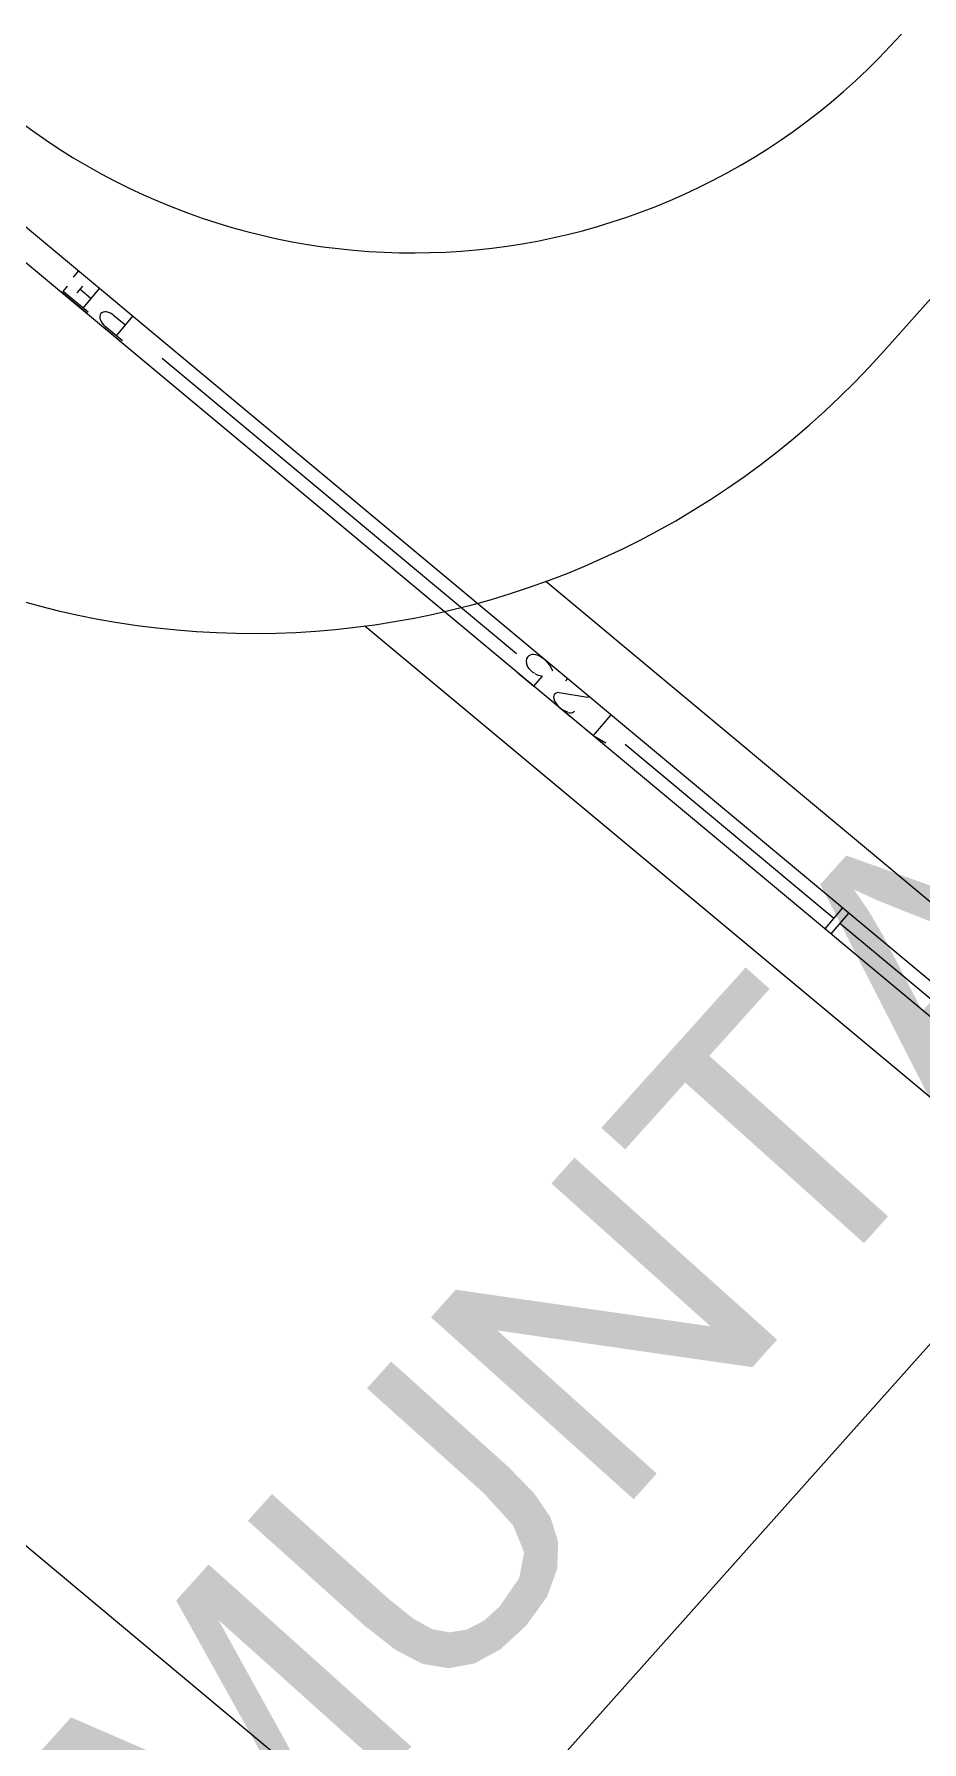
# Model space of a CAD drawing. Header units: inches. Extents: x 0.0008 to 0.0144, y 0.0003 to 0.0113.
# Drawn here: x 0.0132759 to 0.0134363, y 0.0043219 to 0.0046306 of the extents above; entities that cross this region are included whole.
import ezdxf

# ---------------------------------------------------------------- set-up
doc = ezdxf.new("R2010")
doc.units = ezdxf.units.IN
doc.header["$MEASUREMENT"] = 0
doc.linetypes.add('STRICHPUNKT', pattern=[25.4, 12.7, -6.35, 0, -6.35])
doc.linetypes.add('VERDECKT', pattern=[9.524999999999999, 6.35, -3.175])
doc.layers.add('Standard', color=7, linetype='Continuous')

# ---------------------------------------------------------------- blocks, each defined once
blk = doc.blocks.new('*U568')
at = {"color": 7, "linetype": 'ByBlock'}
for points in [[(0.3380086588331631, 0.1101567188586924), (0.3378599184820582, 0.110424437466459), (0.3380086588331631, 0.110589914226015)], [(0.3380086588331631, 0.1101567188586924), (0.3380086588331631, 0.110589914226015), (0.3380536493783416, 0.1100757401193768)], [(0.3380536493783416, 0.1103351784727931), (0.3380536493783416, 0.1105494740487708), (0.3381408435774603, 0.1102568031418643)], [(0.3381408435774603, 0.1102568031418643), (0.3381408435774603, 0.110471098717842), (0.3382335783484315, 0.1101734476154997)], [(0.3380536493783416, 0.1100757401193768), (0.3380536493783416, 0.1103351784727931), (0.3381408435774603, 0.1099187987822079)], [(0.3382335783484315, 0.1101734476154997), (0.3382335783484315, 0.1103877431914774), (0.3382473851210889, 0.1101610372672539)], [(0.3382473851210889, 0.1101610372672539), (0.3382473851210889, 0.1103753328432316), (0.338306665285999, 0.1101077527301023)], [(0.338306665285999, 0.1101077527301023), (0.338306665285999, 0.11032204830608), (0.3383375449158049, 0.1100799962826613)], [(0.3383375449158049, 0.1100799962826613), (0.3383375449158049, 0.110294291858639), (0.3383666296046369, 0.1100538532348987)], [(0.3383666296046369, 0.1100538532348987), (0.3383666296046369, 0.1102681488108765), (0.3384111362540991, 0.1100138480118979)], [(0.3381408435774603, 0.1099187987822079), (0.3381408435774603, 0.1101772149140492), (0.3382335783484315, 0.1097518849381063)], [(0.3384111362540991, 0.1100138480118979), (0.3384111362540991, 0.1102281435878757), (0.3384891578266303, 0.1099437175831707)], [(0.3384891578266303, 0.1099437175831707), (0.3384891578266303, 0.1101580131591485), (0.3385888751406669, 0.1098540857319014)], [(0.3382335783484315, 0.1097518849381063), (0.3382335783484315, 0.1100092138934542), (0.3382473851210889, 0.1097270340491168)], [(0.3385888751406669, 0.1098540857319014), (0.3385888751406669, 0.1100683813078792), (0.3388317620061417, 0.1096357645746198)], [(0.3382473851210889, 0.1097270340491168), (0.3382473851210889, 0.109984201140705), (0.338306665285999, 0.1096203353416039)], [(0.3373776265009004, 0.1095531282257678), (0.3372111988608533, 0.1097027232847997), (0.3373776265009004, 0.1098878775241906)], [(0.3373776265009004, 0.1095531282257678), (0.3373776265009004, 0.1098878775241906), (0.337455947585684, 0.1094827285776185)], [(0.337455947585684, 0.1096970241535963), (0.337455947585684, 0.1098538752017384), (0.3378599184820582, 0.1095240464402195)], [(0.3378599184820582, 0.1095240464402195), (0.337455947585684, 0.1098538752017384), (0.3378599184820582, 0.1096784952422069)], [(0.338306665285999, 0.1096203353416039), (0.338306665285999, 0.1098768074619194), (0.3383375449158049, 0.109565458949349)], [(0.3383375449158049, 0.109565458949349), (0.3383375449158049, 0.109820865022329), (0.3383666296046369, 0.1095137723584476)], [(0.337455947585684, 0.1094827285776185), (0.337455947585684, 0.1096970241535963), (0.3378599184820582, 0.10911961551495)], [(0.3383666296046369, 0.1095137723584476), (0.3383666296046369, 0.1097681743502509), (0.3384111362540991, 0.1094370707688415)], [(0.3378599184820582, 0.1095240464402195), (0.3378599184820582, 0.1096784952422069), (0.3380086588331631, 0.1094603567881879)], [(0.3380086588331631, 0.1094603567881879), (0.3380086588331631, 0.1096139210934461), (0.3380536493783416, 0.1094410921290295)], [(0.3384111362540991, 0.1092880185712912), (0.3384111362540991, 0.1096875448037002), (0.3384891578266303, 0.1092546102408109)], [(0.3380536493783416, 0.1094410921290295), (0.3380536493783416, 0.1095943888943112), (0.3381408435774603, 0.1094037561394356)], [(0.3381408435774603, 0.1094037561394356), (0.3381408435774603, 0.109556534397242), (0.3382335783484315, 0.1093640477129695)], [(0.3382335783484315, 0.1093640477129695), (0.3382335783484315, 0.1095162745158345), (0.3382473851210889, 0.1093581357426152)], [(0.3382473851210889, 0.1093581357426152), (0.3382473851210889, 0.1095101138726218), (0.338306665285999, 0.1093327523611221)], [(0.338306665285999, 0.1093327523611221), (0.338306665285999, 0.1094836628000457), (0.3383375449158049, 0.1093195299042529)], [(0.3383375449158049, 0.1093195299042529), (0.3383375449158049, 0.1094698841722305), (0.3383666296046369, 0.1093070760294475)], [(0.3383666296046369, 0.1093070760294475), (0.3383666296046369, 0.1094569156945643), (0.3384111362540991, 0.1092880185712912)], [(0.3378599184820582, 0.10911961551495), (0.3378599184820582, 0.1093339110909277), (0.3380086588331631, 0.1089859188429449)], [(0.3380086588331631, 0.1089859188429449), (0.3380086588331631, 0.1092002144189227), (0.3380536493783416, 0.1089454786657007)], [(0.3380536493783416, 0.1089454786657007), (0.3380536493783416, 0.1091597742416784), (0.3381408435774603, 0.1088671033347718)]]:
    blk.add_solid(points, dxfattribs=at)
at = {"color": 7, "linetype": 'ByBlock', "extrusion": (0, 0, -1)}
for points in [[(-0.3380536493783416, 0.1100757401193768), (-0.3380086588331631, 0.110589914226015), (-0.3380536493783416, 0.1105494740487708)], [(-0.3381408435774603, 0.1102568031418643), (-0.3380536493783416, 0.1105494740487708), (-0.3381408435774603, 0.110471098717842)], [(-0.3382335783484315, 0.1101734476154997), (-0.3381408435774603, 0.110471098717842), (-0.3382335783484315, 0.1103877431914774)], [(-0.3381408435774603, 0.1099187987822079), (-0.3380536493783416, 0.1103351784727931), (-0.3381408435774603, 0.1101772149140492)], [(-0.3382473851210889, 0.1101610372672539), (-0.3382335783484315, 0.1103877431914774), (-0.3382473851210889, 0.1103753328432316)], [(-0.338306665285999, 0.1101077527301023), (-0.3382473851210889, 0.1103753328432316), (-0.338306665285999, 0.11032204830608)], [(-0.3383375449158049, 0.1100799962826613), (-0.338306665285999, 0.11032204830608), (-0.3383375449158049, 0.110294291858639)], [(-0.3383666296046369, 0.1100538532348987), (-0.3383375449158049, 0.110294291858639), (-0.3383666296046369, 0.1102681488108765)], [(-0.3384111362540991, 0.1100138480118979), (-0.3383666296046369, 0.1102681488108765), (-0.3384111362540991, 0.1102281435878757)], [(-0.3382335783484315, 0.1097518849381063), (-0.3381408435774603, 0.1101772149140492), (-0.3382335783484315, 0.1100092138934542)], [(-0.3384891578266303, 0.1099437175831707), (-0.3384111362540991, 0.1102281435878757), (-0.3384891578266303, 0.1101580131591485)], [(-0.3385888751406669, 0.1098540857319014), (-0.3384891578266303, 0.1101580131591485), (-0.3385888751406669, 0.1100683813078792)], [(-0.3382473851210889, 0.1097270340491168), (-0.3382335783484315, 0.1100092138934542), (-0.3382473851210889, 0.109984201140705)], [(-0.3388317620061417, 0.1096357645746198), (-0.3385888751406669, 0.1100683813078792), (-0.3388317620061417, 0.1098500601505975)], [(-0.338306665285999, 0.1096203353416039), (-0.3382473851210889, 0.109984201140705), (-0.338306665285999, 0.1098768074619194)], [(-0.337455947585684, 0.1094827285776185), (-0.3373776265009004, 0.1098878775241906), (-0.337455947585684, 0.1098538752017384)], [(-0.3383375449158049, 0.109565458949349), (-0.338306665285999, 0.1098768074619194), (-0.3383375449158049, 0.109820865022329)], [(-0.3388317620061417, 0.1096357645746198), (-0.3388317620061417, 0.1098500601505975), (-0.3389383035497702, 0.1097542942759872)], [(-0.3383666296046369, 0.1095137723584476), (-0.3383375449158049, 0.109820865022329), (-0.3383666296046369, 0.1097681743502509)], [(-0.3378599184820582, 0.10911961551495), (-0.337455947585684, 0.1096970241535963), (-0.3378599184820582, 0.1093339110909277)], [(-0.3384111362540991, 0.1094370707688415), (-0.3383666296046369, 0.1097681743502509), (-0.3384111362540991, 0.1096875448037002)], [(-0.3380086588331631, 0.1094603567881879), (-0.3378599184820582, 0.1096784952422069), (-0.3380086588331631, 0.1096139210934461)], [(-0.3380536493783416, 0.1094410921290295), (-0.3380086588331631, 0.1096139210934461), (-0.3380536493783416, 0.1095943888943112)], [(-0.3384891578266303, 0.1092546102408109), (-0.3384111362540991, 0.1096875448037002), (-0.3384891578266303, 0.109546198643286)], [(-0.3381408435774603, 0.1094037561394356), (-0.3380536493783416, 0.1095943888943112), (-0.3381408435774603, 0.109556534397242)], [(-0.3382335783484315, 0.1093640477129695), (-0.3381408435774603, 0.109556534397242), (-0.3382335783484315, 0.1095162745158345)], [(-0.3384891578266303, 0.1092546102408109), (-0.3384891578266303, 0.109546198643286), (-0.3385888751406669, 0.1093655478436593)], [(-0.3382473851210889, 0.1093581357426152), (-0.3382335783484315, 0.1095162745158345), (-0.3382473851210889, 0.1095101138726218)], [(-0.338306665285999, 0.1093327523611221), (-0.3382473851210889, 0.1095101138726218), (-0.338306665285999, 0.1094836628000457)], [(-0.3383375449158049, 0.1093195299042529), (-0.338306665285999, 0.1094836628000457), (-0.3383375449158049, 0.1094698841722305)], [(-0.3383666296046369, 0.1093070760294475), (-0.3383375449158049, 0.1094698841722305), (-0.3383666296046369, 0.1094569156945643)], [(-0.3384111362540991, 0.1092880185712912), (-0.3383666296046369, 0.1094569156945643), (-0.3384111362540991, 0.1094370707688415)], [(-0.3380086588331631, 0.1089859188429449), (-0.3378599184820582, 0.1093339110909277), (-0.3380086588331631, 0.1092002144189227)], [(-0.3380536493783416, 0.1089454786657007), (-0.3380086588331631, 0.1092002144189227), (-0.3380536493783416, 0.1091597742416784)], [(-0.3381408435774603, 0.1088671033347718), (-0.3380536493783416, 0.1091597742416784), (-0.3381408435774603, 0.1090813989107496)], [(-0.3381408435774603, 0.1088671033347718), (-0.3381408435774603, 0.1090813989107496), (-0.3382335783484315, 0.1089702727120423)], [(-0.3382335783484315, 0.1089702727120423), (-0.3381408435774603, 0.1090813989107496), (-0.3382335783484315, 0.108998043384385)], [(-0.3382335783484315, 0.1089702727120423), (-0.3382335783484315, 0.108998043384385), (-0.3382473851210889, 0.1089856330361392)]]:
    blk.add_solid(points, dxfattribs=at)
blk = doc.blocks.new('*U569')
at = {"color": 7, "linetype": 'ByBlock'}
for points in [[(0.3388357571672613, 0.1113082351173238), (0.3387354065097018, 0.1113984362554115), (0.3388357571672613, 0.1115100784662097)], [(0.3388459868830888, 0.1112990400404564), (0.3388357571672613, 0.1115100784662097), (0.3388459868830888, 0.1115214592395758)], [(0.3388357571672613, 0.1113082351173238), (0.3388357571672613, 0.1115100784662097), (0.3388459868830888, 0.1112990400404564)], [(0.3388459868830888, 0.1112990400404564), (0.3388459868830888, 0.1115214592395758), (0.3388657444963021, 0.1112812807228687)], [(0.3388657444963021, 0.1112812807228687), (0.3388657444963021, 0.1115036999219881), (0.3389462698915018, 0.1112088997094442)], [(0.3389462698915018, 0.1112088997094442), (0.3389462698915018, 0.1114313189085636), (0.3389911851497658, 0.1111685272045554)], [(0.3389911851497658, 0.1111685272045554), (0.3389911851497658, 0.1113909464036748), (0.3390346293840171, 0.1111294769435196)], [(0.3390346293840171, 0.1111294769435196), (0.3390346293840171, 0.1113518961426391), (0.3391087774368958, 0.1110628282645842)], [(0.3391087774368958, 0.1110628282645842), (0.3391087774368958, 0.1112852474637036), (0.3391132882893981, 0.1110587736421298)], [(0.3391132882893981, 0.1110587736421298), (0.3391132882893981, 0.1112811928412492), (0.3391922864171527, 0.1109877654274997)], [(0.3391922864171527, 0.1109877654274997), (0.3391922864171527, 0.1112101846266191), (0.3392277220129333, 0.1109559138069328)], [(0.3392277220129333, 0.1109559138069328), (0.3392277220129333, 0.1111783330060522), (0.3392709726625474, 0.1109170375512798)], [(0.3392709726625474, 0.1109170375512798), (0.3392709726625474, 0.1111394567503993), (0.3392718115111841, 0.1109162835442454)], [(0.3392718115111841, 0.1109162835442454), (0.3392718115111841, 0.1111387027433648), (0.3393441609271436, 0.1108369794180577)], [(0.3393441609271436, 0.1108369794180577), (0.3393441609271436, 0.1110736707862433), (0.3393468559384034, 0.110834025344273)], [(0.3393468559384034, 0.110834025344273), (0.3393468559384034, 0.1110712483498717), (0.3393831665885017, 0.1107942242713941)], [(0.3393831665885017, 0.1107942242713941), (0.3393831665885017, 0.1110386101784514), (0.3394052941156187, 0.1107699696982308)], [(0.3394052941156187, 0.1107699696982308), (0.3394052941156187, 0.1110159394273097), (0.3394332899538675, 0.1107020409453671)], [(0.3394332899538675, 0.1107020409453671), (0.3394332899538675, 0.1109872562997924), (0.3394564583846672, 0.1106458253537476)], [(0.3382993521657789, 0.1106908974550093), (0.3381887717923919, 0.1107902936699643), (0.3382993521657789, 0.1109133166541287)], [(0.3382993521657789, 0.1106908974550093), (0.3382993521657789, 0.1109133166541287), (0.3387259514978047, 0.1103074446088399)], [(0.3394564583846672, 0.1103005821201745), (0.3394332899538675, 0.1105268681739734), (0.3394564583846672, 0.1106458253537476)], [(0.3387259514978047, 0.1103074446088399), (0.3387259514978047, 0.1105298638079593), (0.3387354065097018, 0.1103000258310264)], [(0.3387354065097018, 0.1103000258310264), (0.3387354065097018, 0.1105213650810502), (0.3388357571672613, 0.1102212867199628)], [(0.3394052941156187, 0.110253525839581), (0.3393831665885017, 0.110453929469092), (0.3394052941156187, 0.1104861290861442)], [(0.3394332899538675, 0.1102792738868918), (0.3394052941156187, 0.1104861290861442), (0.3394332899538675, 0.1105268681739734)], [(0.3388357571672613, 0.1102212867199628), (0.3388357571672613, 0.1104311639429626), (0.3388459868830888, 0.1102132600786803)], [(0.3388459868830888, 0.1102132600786803), (0.3388459868830888, 0.1104229282772841), (0.3388657444963021, 0.1101977574707354)], [(0.3388657444963021, 0.1101977574707354), (0.3388657444963021, 0.1104070219608454), (0.3389462698915018, 0.1101563060908398)], [(0.3393468559384034, 0.1101997796742287), (0.3393441609271436, 0.1103971690659998), (0.3393468559384034, 0.1104010908024893)], [(0.3393831665885017, 0.1102331749356353), (0.3393468559384034, 0.1104010908024893), (0.3393831665885017, 0.110453929469092)], [(0.3389462698915018, 0.1101563060908398), (0.3389462698915018, 0.1103421931577119), (0.3389911851497658, 0.1101331854414001)], [(0.3392709726625474, 0.11015843343875), (0.3392277220129333, 0.1103087650177653), (0.3392709726625474, 0.110331016185338)], [(0.3392718115111841, 0.1101588904990558), (0.3392709726625474, 0.110331016185338), (0.3392718115111841, 0.1103317743977927)], [(0.3393441609271436, 0.1101983112535667), (0.3392718115111841, 0.1103317743977927), (0.3393441609271436, 0.1103971690659998)], [(0.3389911851497658, 0.1101331854414001), (0.3389911851497658, 0.1103169144435341), (0.3390346293840171, 0.1101259070999794)], [(0.3390346293840171, 0.1101259070999794), (0.3390346293840171, 0.1102924636349947), (0.3391087774368958, 0.1101134848567559)], [(0.3391922864171527, 0.1101284973339334), (0.3391132882893981, 0.1102780654457245), (0.3391922864171527, 0.1102905344619982)], [(0.3392277220129333, 0.1101348676197553), (0.3391922864171527, 0.1102905344619982), (0.3392277220129333, 0.1103087650177653)]]:
    blk.add_solid(points, dxfattribs=at)
at = {"color": 7, "linetype": 'ByBlock', "extrusion": (0, 0, -1)}
for points in [[(-0.3388657444963021, 0.1112812807228687), (-0.3388459868830888, 0.1115214592395758), (-0.3388657444963021, 0.1115036999219881)], [(-0.3389462698915018, 0.1112088997094442), (-0.3388657444963021, 0.1115036999219881), (-0.3389462698915018, 0.1114313189085636)], [(-0.3389911851497658, 0.1111685272045554), (-0.3389462698915018, 0.1114313189085636), (-0.3389911851497658, 0.1113909464036748)], [(-0.3390346293840171, 0.1111294769435196), (-0.3389911851497658, 0.1113909464036748), (-0.3390346293840171, 0.1113518961426391)], [(-0.3391087774368958, 0.1110628282645842), (-0.3390346293840171, 0.1113518961426391), (-0.3391087774368958, 0.1112852474637036)], [(-0.3391132882893981, 0.1110587736421298), (-0.3391087774368958, 0.1112852474637036), (-0.3391132882893981, 0.1112811928412492)], [(-0.3391922864171527, 0.1109877654274997), (-0.3391132882893981, 0.1112811928412492), (-0.3391922864171527, 0.1112101846266191)], [(-0.3392277220129333, 0.1109559138069328), (-0.3391922864171527, 0.1112101846266191), (-0.3392277220129333, 0.1111783330060522)], [(-0.3392709726625474, 0.1109170375512798), (-0.3392277220129333, 0.1111783330060522), (-0.3392709726625474, 0.1111394567503993)], [(-0.3392718115111841, 0.1109162835442454), (-0.3392709726625474, 0.1111394567503993), (-0.3392718115111841, 0.1111387027433648)], [(-0.3393441609271436, 0.1108369794180577), (-0.3392718115111841, 0.1111387027433648), (-0.3393441609271436, 0.1110736707862433)], [(-0.3393468559384034, 0.110834025344273), (-0.3393441609271436, 0.1110736707862433), (-0.3393468559384034, 0.1110712483498717)], [(-0.3393831665885017, 0.1107942242713941), (-0.3393468559384034, 0.1110712483498717), (-0.3393831665885017, 0.1110386101784514)], [(-0.3394052941156187, 0.1107699696982308), (-0.3393831665885017, 0.1110386101784514), (-0.3394052941156187, 0.1110159394273097)], [(-0.3394332899538675, 0.1107020409453671), (-0.3394052941156187, 0.1110159394273097), (-0.3394332899538675, 0.1109872562997924)], [(-0.3394564583846672, 0.1106458253537476), (-0.3394332899538675, 0.1109872562997924), (-0.3394564583846672, 0.1109635190911009)], [(-0.3394564583846672, 0.1103005821201745), (-0.3394564583846672, 0.1109635190911009), (-0.339464847429409, 0.1103082976069902)], [(-0.339464847429409, 0.1103082976069902), (-0.3394564583846672, 0.1109635190911009), (-0.339464847429409, 0.1109549240978758)], [(-0.339464847429409, 0.1103082976069902), (-0.339464847429409, 0.1109549240978758), (-0.339501287315685, 0.1103584616242313)], [(-0.339501287315685, 0.1103584616242313), (-0.339464847429409, 0.1109549240978758), (-0.339501287315685, 0.1109175896235343)], [(-0.3387259514978047, 0.1103074446088399), (-0.3382993521657789, 0.1109133166541287), (-0.3387259514978047, 0.1105298638079593)], [(-0.339501287315685, 0.1103584616242313), (-0.339501287315685, 0.1109175896235343), (-0.3395616084984024, 0.1104415012041828)], [(-0.3395616084984024, 0.1104415012041828), (-0.339501287315685, 0.1109175896235343), (-0.3395616084984024, 0.1108294959315387)], [(-0.3395616084984024, 0.1104415012041828), (-0.3395616084984024, 0.1108294959315387), (-0.3395771112090503, 0.1104844577600776)], [(-0.3395771112090503, 0.1104844577600776), (-0.3395616084984024, 0.1108294959315387), (-0.3395771112090503, 0.1108068556092607)], [(-0.3395771112090503, 0.1104844577600776), (-0.3395771112090503, 0.1108068556092607), (-0.3396084007475577, 0.110571158133989)], [(-0.3396084007475577, 0.110571158133989), (-0.3395771112090503, 0.1108068556092607), (-0.3396084007475577, 0.1107071189065355)], [(-0.3396084007475577, 0.110571158133989), (-0.3396084007475577, 0.1107071189065355), (-0.3396121163911192, 0.1106952751384585)], [(-0.3387354065097018, 0.1103000258310264), (-0.3387259514978047, 0.1105298638079593), (-0.3387354065097018, 0.1105213650810502)], [(-0.3388357571672613, 0.1102212867199628), (-0.3387354065097018, 0.1105213650810502), (-0.3388357571672613, 0.1104311639429626)], [(-0.3394052941156187, 0.110253525839581), (-0.3394052941156187, 0.1104861290861442), (-0.3394332899538675, 0.1102792738868918)], [(-0.3394332899538675, 0.1102792738868918), (-0.3394332899538675, 0.1105268681739734), (-0.3394564583846672, 0.1103005821201745)], [(-0.3388459868830888, 0.1102132600786803), (-0.3388357571672613, 0.1104311639429626), (-0.3388459868830888, 0.1104229282772841)], [(-0.3388657444963021, 0.1101977574707354), (-0.3388459868830888, 0.1104229282772841), (-0.3388657444963021, 0.1104070219608454)], [(-0.3389462698915018, 0.1101563060908398), (-0.3388657444963021, 0.1104070219608454), (-0.3389462698915018, 0.1103421931577119)], [(-0.3393468559384034, 0.1101997796742287), (-0.3393468559384034, 0.1104010908024893), (-0.3393831665885017, 0.1102331749356353)], [(-0.3393831665885017, 0.1102331749356353), (-0.3393831665885017, 0.110453929469092), (-0.3394052941156187, 0.110253525839581)], [(-0.3389911851497658, 0.1101331854414001), (-0.3389462698915018, 0.1103421931577119), (-0.3389911851497658, 0.1103169144435341)], [(-0.3392709726625474, 0.11015843343875), (-0.3392709726625474, 0.110331016185338), (-0.3392718115111841, 0.1101588904990558)], [(-0.3392718115111841, 0.1101588904990558), (-0.3392718115111841, 0.1103317743977927), (-0.3393441609271436, 0.1101983112535667)], [(-0.3393441609271436, 0.1101983112535667), (-0.3393441609271436, 0.1103971690659998), (-0.3393468559384034, 0.1101997796742287)], [(-0.3390346293840171, 0.1101259070999794), (-0.3389911851497658, 0.1103169144435341), (-0.3390346293840171, 0.1102924636349947)], [(-0.3391087774368958, 0.1101134848567559), (-0.3390346293840171, 0.1102924636349947), (-0.3391087774368958, 0.1102788911387314)], [(-0.3391087774368958, 0.1101134848567559), (-0.3391087774368958, 0.1102788911387314), (-0.3391132882893981, 0.1101142957763724)], [(-0.3391132882893981, 0.1101142957763724), (-0.3391087774368958, 0.1102788911387314), (-0.3391132882893981, 0.1102780654457245)], [(-0.3391132882893981, 0.1101142957763724), (-0.3391132882893981, 0.1102780654457245), (-0.3391922864171527, 0.1101284973339334)], [(-0.3391922864171527, 0.1101284973339334), (-0.3391922864171527, 0.1102905344619982), (-0.3392277220129333, 0.1101348676197553)], [(-0.3392277220129333, 0.1101348676197553), (-0.3392277220129333, 0.1103087650177653), (-0.3392709726625474, 0.11015843343875)]]:
    blk.add_solid(points, dxfattribs=at)
blk = doc.blocks.new('*U570')
at = {"color": 7, "linetype": 'ByBlock'}
for points in [[(0.3396873455927735, 0.1122440332454677), (0.3395812218591199, 0.1123394235676286), (0.3396873455927735, 0.1124574884466377)], [(0.3396873455927735, 0.1122440332454677), (0.3396873455927735, 0.1124574884466377), (0.3399585217887586, 0.1120002839557769)], [(0.3399585217887586, 0.1120002839557769), (0.3399585217887586, 0.1122137391569469), (0.3400646455224122, 0.1119048936336159)], [(0.3400646455224122, 0.1119048936336159), (0.3400646455224122, 0.1121183488347859), (0.3403111479024426, 0.1116833226368651)], [(0.3403111479024426, 0.1115232962434762), (0.3403111479024426, 0.1118967778380351), (0.3405034852661684, 0.1114955917559374)], [(0.3391423821153637, 0.1116229033278501), (0.3390288770721516, 0.1117249284099514), (0.3391423821153637, 0.1118512051506238)], [(0.3391423821153637, 0.1116229033278501), (0.3391423821153637, 0.1118512051506238), (0.3393340997159451, 0.1114505761484928)], [(0.3393340997159451, 0.1116640313496628), (0.3393340997159451, 0.1118236666710814), (0.3395812218591199, 0.1116284356016318)], [(0.3395812218591199, 0.1116284356016318), (0.3393340997159451, 0.1118236666710814), (0.3395812218591199, 0.1117881698358212)], [(0.3395812218591199, 0.1116284356016318), (0.3395812218591199, 0.1117881698358212), (0.3396873455927735, 0.1116131494211434)], [(0.3396873455927735, 0.1116131494211434), (0.3396873455927735, 0.1117729261322733), (0.3399585217887586, 0.1115740889006239)], [(0.3399585217887586, 0.1115740889006239), (0.3396873455927735, 0.1117729261322733), (0.3399585217887586, 0.1117339741523669)], [(0.3399585217887586, 0.1115740889006239), (0.3399585217887586, 0.1117339741523669), (0.3400646455224122, 0.1115588027201355)], [(0.3393340997159451, 0.1114505761484928), (0.3393340997159451, 0.1116640313496628), (0.3395812218591199, 0.1112284480717753)], [(0.3400646455224122, 0.1115588027201355), (0.3400646455224122, 0.111718730448819), (0.3403111479024426, 0.1115232962434762)], [(0.3403111479024426, 0.1115232962434762), (0.3400646455224122, 0.111718730448819), (0.3403111479024426, 0.1116833226368651)], [(0.3395812218591199, 0.1112284480717753), (0.3395812218591199, 0.1114419032729453), (0.3396873455927735, 0.1111330577496144)], [(0.3396873455927735, 0.1111330577496144), (0.3396873455927735, 0.1113465129507844), (0.3399585217887586, 0.1108893084599235)]]:
    blk.add_solid(points, dxfattribs=at)
at = {"color": 7, "linetype": 'ByBlock', "extrusion": (0, 0, -1)}
for points in [[(-0.3399585217887586, 0.1120002839557769), (-0.3396873455927735, 0.1124574884466377), (-0.3399585217887586, 0.1122137391569469)], [(-0.3400646455224122, 0.1119048936336159), (-0.3399585217887586, 0.1122137391569469), (-0.3400646455224122, 0.1121183488347859)], [(-0.3403111479024426, 0.1116833226368651), (-0.3400646455224122, 0.1121183488347859), (-0.3403111479024426, 0.1118967778380351)], [(-0.3405034852661684, 0.1114955917559374), (-0.3403111479024426, 0.1118967778380351), (-0.3405034852661684, 0.1117238935787111)], [(-0.3393340997159451, 0.1114505761484928), (-0.3391423821153637, 0.1118512051506238), (-0.3393340997159451, 0.1118236666710814)], [(-0.3396873455927735, 0.1116131494211434), (-0.3395812218591199, 0.1117881698358212), (-0.3396873455927735, 0.1117729261322733)], [(-0.3400646455224122, 0.1115588027201355), (-0.3399585217887586, 0.1117339741523669), (-0.3400646455224122, 0.111718730448819)], [(-0.3395812218591199, 0.1112284480717753), (-0.3393340997159451, 0.1116640313496628), (-0.3395812218591199, 0.1114419032729453)], [(-0.3405034852661684, 0.1114955917559374), (-0.3405034852661684, 0.1117238935787111), (-0.3406169903093805, 0.1116218684966099)], [(-0.3396873455927735, 0.1111330577496144), (-0.3395812218591199, 0.1114419032729453), (-0.3396873455927735, 0.1113465129507844)], [(-0.3399585217887586, 0.1108893084599235), (-0.3396873455927735, 0.1113465129507844), (-0.3399585217887586, 0.1111027636610935)], [(-0.3399585217887586, 0.1108893084599235), (-0.3399585217887586, 0.1111027636610935), (-0.3400646455224122, 0.1110073733389326)]]:
    blk.add_solid(points, dxfattribs=at)
blk = doc.blocks.new('*U571')
at = {"color": 7, "linetype": 'ByBlock'}
for points in [[(0.3404727177658062, 0.1131105868931408), (0.3403059649088983, 0.113145715407719), (0.3404727177658062, 0.113331231457687)], [(0.3403059649088983, 0.1127026516440535), (0.3401953845355113, 0.1130226924235548), (0.3403059649088983, 0.113145715407719)], [(0.3401953845355113, 0.1128020478590085), (0.3401953845355113, 0.1130226924235548), (0.3403059649088983, 0.1127026516440535)], [(0.3403059649088983, 0.1127026516440535), (0.3403059649088983, 0.1129250708431729), (0.3404727177658062, 0.1125527642607691)], [(0.3399200477619772, 0.1124957299248865), (0.3399200477619772, 0.1127163744894327), (0.3401953845355113, 0.1128020478590085)], [(0.3404727177658062, 0.1125527642607691), (0.3404727177658062, 0.1127751834598885), (0.3405824158423659, 0.1124541611066658)], [(0.3399200477619772, 0.1124957299248865), (0.3398103496854175, 0.1125943330789898), (0.3399200477619772, 0.1127163744894327)], [(0.3405824158423659, 0.1124541611066658), (0.3405824158423659, 0.1126765803057852), (0.3410153311755588, 0.112065031063084)]]:
    blk.add_solid(points, dxfattribs=at)
at = {"color": 7, "linetype": 'ByBlock', "extrusion": (0, 0, -1)}
for points in [[(-0.3404727177658062, 0.1131105868931408), (-0.3404727177658062, 0.113331231457687), (-0.3405824158423659, 0.1132326283035837)], [(-0.3403059649088983, 0.1129250708431729), (-0.3403059649088983, 0.113145715407719), (-0.3404727177658062, 0.1131105868931408)], [(-0.3401953845355113, 0.1128020478590085), (-0.3399200477619772, 0.1127163744894327), (-0.3401953845355113, 0.1130226924235548)], [(-0.3404727177658062, 0.1125527642607691), (-0.3403059649088983, 0.1129250708431729), (-0.3404727177658062, 0.1127751834598885)], [(-0.3405824158423659, 0.1124541611066658), (-0.3404727177658062, 0.1127751834598885), (-0.3405824158423659, 0.1126765803057852)], [(-0.3410153311755588, 0.112065031063084), (-0.3405824158423659, 0.1126765803057852), (-0.3410153311755588, 0.1122874502622034)], [(-0.3410153311755588, 0.112065031063084), (-0.3410153311755588, 0.1122874502622034), (-0.3411259115489458, 0.1121880540472483)]]:
    blk.add_solid(points, dxfattribs=at)
blk = doc.blocks.new('*U572')
at = {"color": 7, "linetype": 'ByBlock'}
for points in [[(0.3409344053881961, 0.1134791188723291), (0.3408153295453172, 0.1137123942466548), (0.3409344053881961, 0.1138448686187713)], [(0.3409344053881961, 0.1134791188723291), (0.3409344053881961, 0.1138448686187713), (0.3409699036671545, 0.1134095760153421)], [(0.3409699036671545, 0.1136880249334172), (0.3409699036671545, 0.1138321652675809), (0.3410399459718926, 0.113656229227815)], [(0.3410399459718926, 0.113656229227815), (0.3410399459718926, 0.1138071000525513), (0.341080717203547, 0.1136377211264101)], [(0.341080717203547, 0.1136377211264101), (0.341080717203547, 0.113792509731855), (0.3411024816007166, 0.1136289477979296)], [(0.3411024816007166, 0.1136289477979296), (0.3411024816007166, 0.1137847211632594), (0.3412219790215164, 0.1135807778386572)], [(0.3412219790215164, 0.1135807778386572), (0.3412219790215164, 0.1137419580280509), (0.3412833984597433, 0.1135568166136874)], [(0.3412833984597433, 0.1135568166136874), (0.3412833984597433, 0.1137199785767477), (0.341351752320258, 0.1135301501009899)], [(0.341351752320258, 0.1135301501009899), (0.341351752320258, 0.1136955175853753), (0.3414240962011136, 0.1135019269837747)], [(0.3409699036671545, 0.1134095760153421), (0.3409699036671545, 0.1136880249334172), (0.3410399459718926, 0.1132723597298105)], [(0.3414240962011136, 0.1135019269837747), (0.3414240962011136, 0.1136696287323957), (0.3415415008040925, 0.1134561245768221)], [(0.3415415008040925, 0.1134561245768221), (0.3415415008040925, 0.1136276145292632), (0.3415666736228027, 0.1134463040445989)], [(0.3410399459718926, 0.1132723597298105), (0.3410399459718926, 0.1135861293789548), (0.341080717203547, 0.1131924869017376)], [(0.3417011807293613, 0.1133943117933684), (0.3417011807293613, 0.1135704717542255), (0.3420800578618854, 0.1132495618279864)], [(0.3420800578618854, 0.1132495618279864), (0.3417011807293613, 0.1135704717542255), (0.3420800578618854, 0.1134348874551077)], [(0.341080717203547, 0.1131924869017376), (0.341080717203547, 0.1135158773903502), (0.3411024816007166, 0.1131498493879148)], [(0.3411024816007166, 0.1131498493879148), (0.3411024816007166, 0.1134783756490512), (0.3412219790215164, 0.1129157481219145)], [(0.3415415008040925, 0.113216664528162), (0.3414240962011136, 0.113287683673249), (0.3415415008040925, 0.1134182987559323)], [(0.3415666736228027, 0.1132446698168286), (0.3415415008040925, 0.1134182987559323), (0.3415666736228027, 0.1134463040445989)], [(0.3412219790215164, 0.1129157481219145), (0.3412219790215164, 0.1132490325480573), (0.3412833984597433, 0.1127954244517488)], [(0.3414240962011136, 0.1130860494454787), (0.341351752320258, 0.1132071995888108), (0.3414240962011136, 0.113287683673249)], [(0.341351752320258, 0.1126615159106657), (0.3412833984597433, 0.1131311544856691), (0.341351752320258, 0.1132071995888108)], [(0.3412833984597433, 0.1127954244517488), (0.3412833984597433, 0.1131311544856691), (0.341351752320258, 0.1126615159106657)], [(0.341351752320258, 0.1126615159106657), (0.341351752320258, 0.1130055653610406), (0.3414240962011136, 0.1125197907254498)]]:
    blk.add_solid(points, dxfattribs=at)
at = {"color": 7, "linetype": 'ByBlock', "extrusion": (0, 0, -1)}
for points in [[(-0.3409699036671545, 0.1134095760153421), (-0.3409344053881961, 0.1138448686187713), (-0.3409699036671545, 0.1138321652675809)], [(-0.3410399459718926, 0.113656229227815), (-0.3409699036671545, 0.1138321652675809), (-0.3410399459718926, 0.1138071000525513)], [(-0.341080717203547, 0.1136377211264101), (-0.3410399459718926, 0.1138071000525513), (-0.341080717203547, 0.113792509731855)], [(-0.3411024816007166, 0.1136289477979296), (-0.341080717203547, 0.113792509731855), (-0.3411024816007166, 0.1137847211632594)], [(-0.3412219790215164, 0.1135807778386572), (-0.3411024816007166, 0.1137847211632594), (-0.3412219790215164, 0.1137419580280509)], [(-0.3412833984597433, 0.1135568166136874), (-0.3412219790215164, 0.1137419580280509), (-0.3412833984597433, 0.1137199785767477)], [(-0.341351752320258, 0.1135301501009899), (-0.3412833984597433, 0.1137199785767477), (-0.341351752320258, 0.1136955175853753)], [(-0.3414240962011136, 0.1135019269837747), (-0.341351752320258, 0.1136955175853753), (-0.3414240962011136, 0.1136696287323957)], [(-0.3410399459718926, 0.1132723597298105), (-0.3409699036671545, 0.1136880249334172), (-0.3410399459718926, 0.1135861293789548)], [(-0.3415415008040925, 0.1134561245768221), (-0.3414240962011136, 0.1136696287323957), (-0.3415415008040925, 0.1136276145292632)], [(-0.3415666736228027, 0.1134463040445989), (-0.3415415008040925, 0.1136276145292632), (-0.3415666736228027, 0.1136186062289762)], [(-0.3415666736228027, 0.1132446698168286), (-0.3415666736228027, 0.1136186062289762), (-0.3417011807293613, 0.1133943117933684)], [(-0.3417011807293613, 0.1133943117933684), (-0.3415666736228027, 0.1136186062289762), (-0.3417011807293613, 0.1135704717542255)], [(-0.341080717203547, 0.1131924869017376), (-0.3410399459718926, 0.1135861293789548), (-0.341080717203547, 0.1135158773903502)], [(-0.3411024816007166, 0.1131498493879148), (-0.341080717203547, 0.1135158773903502), (-0.3411024816007166, 0.1134783756490512)], [(-0.3412219790215164, 0.1129157481219145), (-0.3411024816007166, 0.1134783756490512), (-0.3412219790215164, 0.1132490325480573)], [(-0.3415415008040925, 0.113216664528162), (-0.3415415008040925, 0.1134182987559323), (-0.3415666736228027, 0.1132446698168286)], [(-0.3420800578618854, 0.1132495618279864), (-0.3420800578618854, 0.1134348874551077), (-0.342206097204348, 0.1133897832394079)], [(-0.3412833984597433, 0.1127954244517488), (-0.3412219790215164, 0.1132490325480573), (-0.3412833984597433, 0.1131311544856691)], [(-0.3414240962011136, 0.1130860494454787), (-0.3414240962011136, 0.113287683673249), (-0.3415415008040925, 0.113216664528162)], [(-0.341351752320258, 0.1130055653610406), (-0.341351752320258, 0.1132071995888108), (-0.3414240962011136, 0.1130860494454787)], [(-0.3414240962011136, 0.1125197907254498), (-0.341351752320258, 0.1130055653610406), (-0.3414240962011136, 0.1128701565300395)], [(-0.3414240962011136, 0.1125197907254498), (-0.3414240962011136, 0.1128701565300395), (-0.3415415008040925, 0.1126504058081331)]]:
    blk.add_solid(points, dxfattribs=at)

msp = doc.modelspace()

# ---------------------------------------------------------------- linework, layer by layer
at = {"layer": 'Standard', "color": 4, "linetype": 'STRICHPUNKT'}
for p, q in [((0.01334936078532197, 0.004294628153929686), (0.01060266522442292, 0.006589674235976106)), ((0.01000632173794162, 0.0005426159587111142), (0.01431137172931558, 0.005374327416379583))]:
    msp.add_line(p, q, dxfattribs=at)
at = {"layer": 'Standard', "color": 51, "linetype": 'ByBlock'}
for p, q in [((0.01360010554973705, 0.004323939836990964), (0.01220716479133972, 0.005486136629741453)), ((0.01322861003728843, 0.004627486988635909), (0.01359683382406395, 0.004320260352165511))]:
    msp.add_line(p, q, dxfattribs=at)
at = {"layer": 'Standard', "color": 2, "linetype": 'ByBlock'}
msp.add_line((0.01413081445643095, 0.005360470391965496), (0.01342941232675993, 0.004573261715375193), dxfattribs=at)
at = {"layer": 'Standard', "color": 7, "linetype": 'ByBlock'}
for p, q in [((0.01328392209142635, 0.004587746749779019), (0.0132829801045999, 0.00458661774572452)), ((0.01328115315926232, 0.00458405936567685), (0.0132819287443657, 0.004584988931464548)), ((0.01328568762651939, 0.00458027602370913), (0.01328115315926232, 0.00458405936567685)), ((0.01328371563904193, 0.004583812085769166), (0.01328472453023332, 0.004585021277037721)), ((0.01328620263909084, 0.004582736896046792), (0.01328420747349773, 0.004584401566512586)), ((0.01328478073306797, 0.004581032692102673), (0.01328773105220658, 0.004584568752455154)), ((0.01328077000233376, 0.004583968861101847), (0.01328076930645324, 0.004583968027064791)), ((0.0132854858482811, 0.004580034185455421), (0.01328077000233376, 0.004583968861101847)), ((0.01328457826723347, 0.004580790029740918), (0.01328457895482969, 0.004580790853848964)), ((0.01329039790130031, 0.004579653172091622), (0.01329239306689343, 0.004577988501625827)), ((0.01329076938263228, 0.004576042459428), (0.01329371656200408, 0.0045795747566605)), ((0.01329165272375072, 0.004574888840379323), (0.01328856928601591, 0.004577461512917374)), ((0.01329185765477398, 0.004575134457355748), (0.01328877421703917, 0.004577707129893796)), ((0.01329056377703098, 0.004575796033946263), (0.01329056445160903, 0.004575796842451578)), ((0.01336305991199616, 0.004518514735433582), (0.01329903323432632, 0.00457193552401776)), ((0.01336800808710478, 0.004517589800254394), (0.01336728918080198, 0.004518083873899409)), ((0.01336329730641244, 0.004515112037289382), (0.01336619936545696, 0.004512690698430044)), ((0.01336500307890674, 0.004513687780323858), (0.01336485530151314, 0.004513811078039028)), ((0.01336619936545696, 0.004512690698430044), (0.01336772846616891, 0.004514523378946441)), ((0.01337194208376225, 0.00451367398873622), (0.01337225370571075, 0.004514047478506409)), ((0.01336910092073764, 0.004510268755792173), (0.01336910142450149, 0.004510269359570705)), ((0.01336910142450149, 0.004510269359570705), (0.01337291037699743, 0.004507091352317819)), ((0.01336979160612494, 0.004510257922733902), (0.01336990129480637, 0.004509999570670323)), ((0.013375889758797, 0.004510662245282763), (0.01337073475422621, 0.004511489517467118)), ((0.01337606266649098, 0.004510869481182535), (0.013375889758797, 0.004510662245282763)), ((0.01337291037699743, 0.004507091352317819), (0.01337290988151787, 0.004507090758468307)), ((0.01338005300635598, 0.004507540150652768), (0.01337690070818365, 0.004503762011386228)), ((0.01337871449508648, 0.004502248674599142), (0.01337490554259054, 0.004505426681852024)), ((0.01337690070818365, 0.004503762011386228), (0.01337690022138288, 0.004503761427938536)), ((0.01337690070818365, 0.004503762011386228), (0.01337919223556423, 0.004502452540855571)), ((0.01342037557812553, 0.004470693292961629), (0.0133826488105467, 0.004502170698133039)), ((0.01341879918563898, 0.004468803931604516), (0.01342195157493852, 0.004472582180090193)), ((0.01341988745778068, 0.004467895929532263), (0.01342303984944716, 0.004471674180854803)), ((0.01341879878996542, 0.004468803457375961), (0.01341879918563898, 0.004468803931604516)), ((0.01341988706447406, 0.004467895458140571), (0.01341988745778068, 0.004467895929532263)), ((0.01345719545225294, 0.00443997255618376), (0.01342146385026722, 0.004469785290889374))]:
    msp.add_line(p, q, dxfattribs=at)
at = {"layer": 'Standard', "color": 51, "linetype": 'VERDECKT'}
for p, q in [((0.01356900449308587, 0.004364189572955346), (0.01336831365546002, 0.004531635493693244)), ((0.01355162956776924, 0.004343365008820756), (0.01333566414360038, 0.00452355524433576))]:
    msp.add_line(p, q, dxfattribs=at)
at = {"layer": 'Standard', "color": 7, "linetype": 'ByBlock'}
for points in [[(0.01329040105408528, 0.004579656950814338), (0.0132900669574326, 0.004579903931808213), (0.01328971444070925, 0.004580103956198748), (0.01328935705093521, 0.004580249337160791), (0.01328900852239907, 0.004580334487785504), (0.01328868224885702, 0.00458035613578213), (0.01328839076881831, 0.004580313449230299), (0.01328814528369735, 0.00458020806855026), (0.01328795522734968, 0.004580044043462445), (0.01328782790353415, 0.004579827677358996), (0.0132877682052336, 0.004579567285067929), (0.01328777842662022, 0.00457927287331896), (0.01328785817489187, 0.004578955756190492), (0.01328800438536719, 0.004578628120315933), (0.01328821143925961, 0.004578302556558196), (0.01328847137960415, 0.004577991576149925), (0.01328877421703916, 0.004577707129893796)], [(0.01336478184802526, 0.004516881909898508), (0.01336488466004569, 0.004516545050571854), (0.01336505404478522, 0.004516206354451918), (0.01336528345437708, 0.00451587891443637), (0.01336556402058768, 0.004515575388298279), (0.0133658848976338, 0.004515307509377453), (0.01336623368144559, 0.004515085633007468)], [(0.01336526808471348, 0.004518173731203965), (0.01336503375030185, 0.004517923312828158), (0.01336487859929794, 0.004517611296622366), (0.01336480770509505, 0.004517247885426972), (0.01336482338591326, 0.004516844962683744)], [(0.01336735296764493, 0.004518027067937264), (0.01336695789069814, 0.004518221649162602), (0.01336656235697356, 0.00451835237228109), (0.0133661813429678, 0.004518414287590035), (0.01336582927540258, 0.00451840505072698), (0.01336551948497102, 0.004518325011436681), (0.01336526370158402, 0.004518177200328381)], [(0.01336961660144597, 0.004515382181820051), (0.01336939067080421, 0.004515927136496252), (0.01336906312082422, 0.004516469651135961), (0.01336864628606338, 0.004516989296252472), (0.01336815586327822, 0.00451746650355726)], [(0.01336632699043906, 0.004515007949650067), (0.01336677791897271, 0.004514773661959756), (0.01336723493534258, 0.004514623413951673), (0.01336767556026394, 0.004514564595881342)], [(0.01337069829929725, 0.004511522656105795), (0.01337043111548445, 0.004511513216045733), (0.01337019785130302, 0.004511450402159067), (0.01337000694278236, 0.004511336486118169), (0.01336986529415389, 0.00451117558771144), (0.01336977802815865, 0.004510973525850646), (0.01336974830078267, 0.004510737608129208), (0.01336977718712039, 0.004510476366542141), (0.01336986364249363, 0.004510199248925355)], [(0.01336994527701355, 0.004509960334236196), (0.01337019310825549, 0.004509540258840389), (0.01337051391798804, 0.004509139098374209), (0.01337089437516205, 0.004508773522811602), (0.01337131867011602, 0.004508458723417964), (0.01337176917153674, 0.004508207781486535), (0.01337222715911753, 0.004508031124753378)], [(0.01337232392714331, 0.004507948241429071), (0.01337262244219343, 0.004507887862842229), (0.01337289974432293, 0.004507881472137657), (0.01337314571763555, 0.004507929302446295), (0.01337335138910061, 0.004508029608933217), (0.01337350925588645, 0.004508178732448674)]]:
    msp.add_lwpolyline(points, dxfattribs=at)
at = {"layer": 'Standard', "color": 100, "linetype": 'ByBlock'}
msp.add_arc((0.01334438638864846, 0.004709127768544063), 0.0001181102362204724, 230.1135155186406, 318.2989944525444, dxfattribs=at)
at = {"layer": 'Standard', "color": 2, "linetype": 'ByBlock'}
msp.add_arc((0.01331558794431249, 0.004674679124292634), 0.000152451568936063, 230.1160277114113, 318.2989944525453, dxfattribs=at)

# ---------------------------------------------------------------- block references
at = {"color": 7, "linetype": 'ByBlock', "xscale": 0.03937007874015748, "yscale": 0.03937007874015748, "zscale": 0.03937007874015748}
for name in ['*U572', '*U571', '*U570', '*U569', '*U568']:
    msp.add_blockref(name, (0, 0), dxfattribs=at)

doc.saveas('drawing.dxf')
